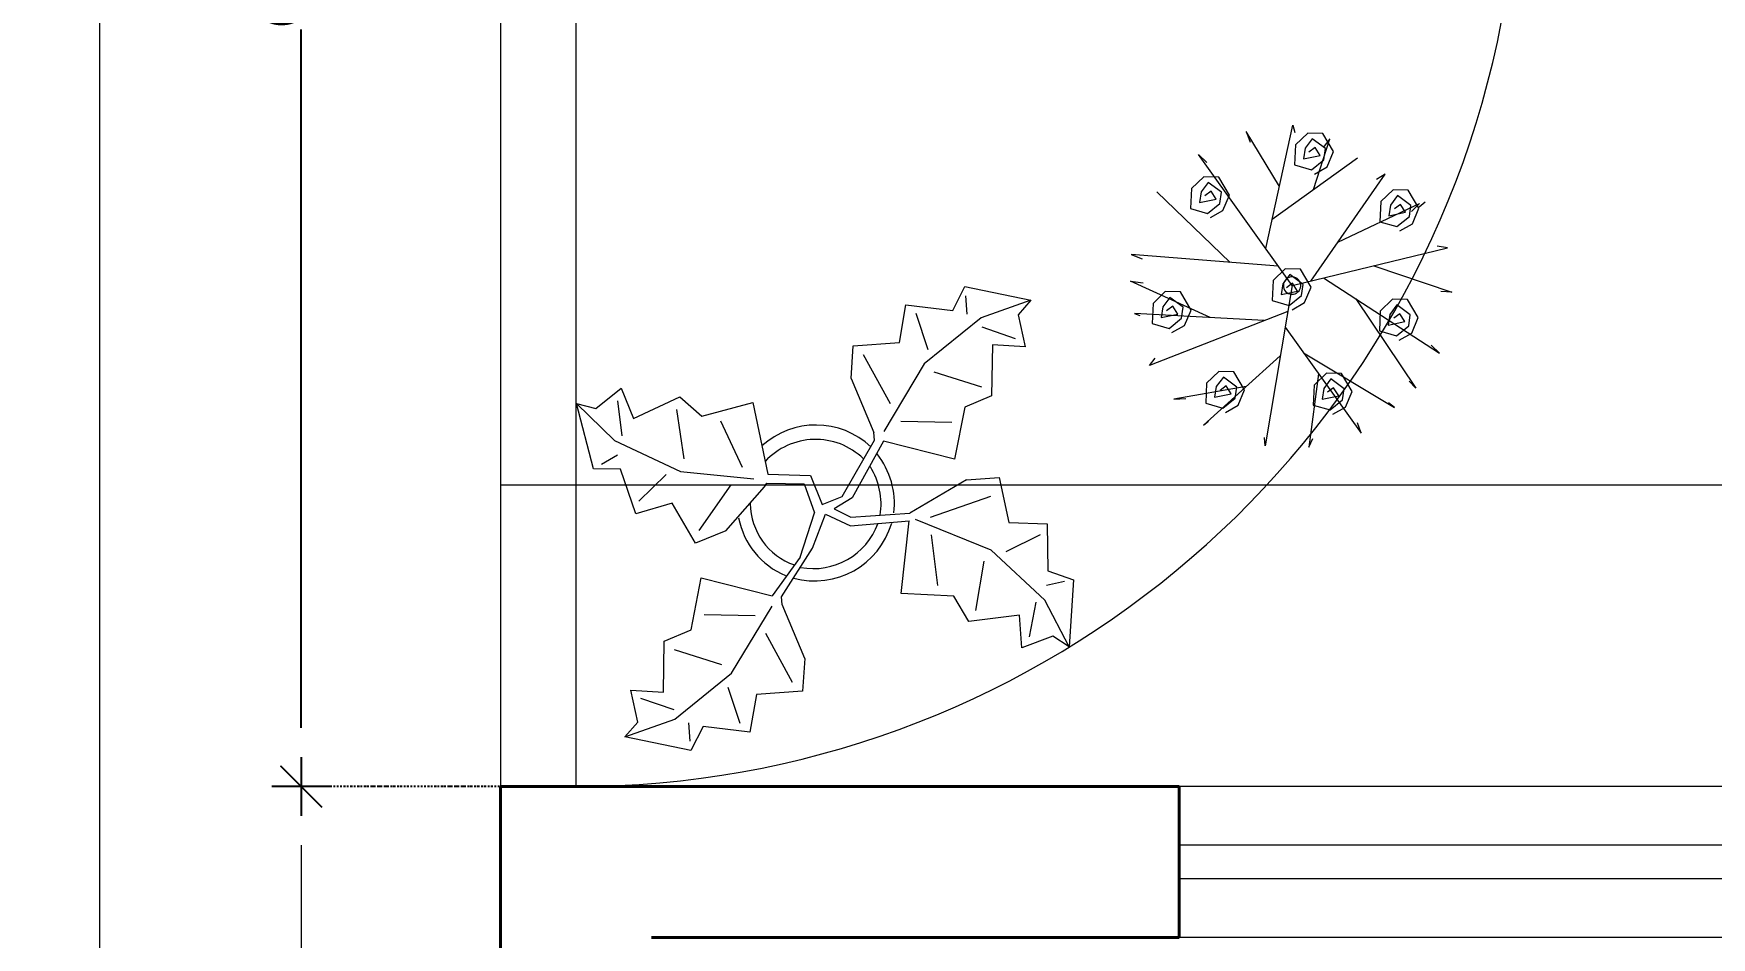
# Model space of a CAD drawing. Extents: x -454308 to 890911, y -14103 to 1343694.
# Drawn here: x 205868.9 to 205969.1, y 660716.2 to 660770.1 of the extents above; entities that cross this region are included whole.
import ezdxf
from ezdxf.lldxf.tags import DXFTag

# ---------------------------------------------------------------- set-up
doc = ezdxf.new("R2010")
doc.units = 0
doc.header["$MEASUREMENT"] = 0
doc.header["$PDMODE"] = 32
doc.linetypes.add('0', pattern=[0])
doc.linetypes.add('DOT2', pattern=[3.175, 0, -3.175])
for name, color, linetype, lineweight in [('A-Plnt', 114, 'Continuous', 5), ('AR- Dim', 159, 'Continuous', 9), ('AR-GLASS', 4, 'Continuous', 13), ('AR-Plants', 72, '0', 9), ('AR-Projection', 210, 'DASHED2', 15), ('AR-WALL', 1, 'Continuous', 40), ('AR-Wall 2', 13, 'Continuous', 15), ('AR-WINDOW', 5, 'Continuous', 13)]:
    doc.layers.add(name, color=color, linetype=linetype, lineweight=lineweight)
doc.styles.add('AA_06.0', font='CANDARA.TTF', dxfattribs={"height": 6})
tags = doc.linetypes.add('DASHED2', pattern=[0.375, 0.25, -0.125]).pattern_tags.tags
tags[6:7] = [DXFTag(74, 4), DXFTag(75, 0), DXFTag(340, '0'), DXFTag(46, 1.0), DXFTag(50, 0.0), DXFTag(44, 0.0), DXFTag(45, 0.0)]
tags[4:5] = [DXFTag(74, 4), DXFTag(75, 0), DXFTag(340, '0'), DXFTag(46, 1.0), DXFTag(50, 0.0), DXFTag(44, 0.0), DXFTag(45, 0.0)]
doc.dimstyles.new('AA_06.0', dxfattribs={"dimtxt": 6, "dimasz": 3.5, "dimexe": 0.18, "dimexo": 0.0625, "dimgap": 0.09, "dimtad": 0, "dimzin": 1, "dimdsep": 46, "dimlunit": 4, "dimtxsty": 'AA_06.0', "dimblk": 'DIM ARROW', "dimcen": 0.09, "dimclrd": 4, "dimclre": 256, "dimadec": 0, "dimazin": 0, "dimtfac": 1, "dimtofl": 0, "dimtmove": 0, "dimatfit": 3, "dimfxl": 1, "dimtolj": 1, "dimtzin": 0, "dimlwd": -1, "dimarcsym": 0})

# ---------------------------------------------------------------- blocks, each defined once
blk = doc.blocks.new('A$C3EDC2A64')
for p, q in [((-12.11, 19.04), (-11.03, 18.02)), ((-3.29, -1.74), (-12.11, 19.04)), ((-5.06, 20.37), (-5.13, 19.24)), ((-4.74, 19.59), (-4.94, 18.03)), ((-2.24, 7.07), (-4.74, 19.59)), ((-4.35, 0.76), (1.47, 18.18)), ((1.47, 18.18), (1.6, 16.75)), ((-17.5, 15.82), (-16.49, 14.59)), ((-7.93, 9.2), (-17.5, 15.82)), ((5.9, 1.6), (5.66, 16.45)), ((5.78, 8.79), (10.16, 14.87)), ((10.16, 14.87), (9.72, 13.39)), ((3.11, -1.62), (14.79, 11.86)), ((14.79, 11.86), (13.84, 11.45)), ((-23.35, 9.28), (-21.76, 9.03)), ((-5.08, 2.48), (-23.35, 9.28)), ((8.98, 5.16), (18.02, 6.04)), ((18.02, 6.04), (16.5, 5.58)), ((-10.15, 4.37), (-25.32, 3.64)), ((-25.32, 3.64), (-23.99, 3.47)), ((-25.71, -0.39), (-24.69, -0.7)), ((-11.88, -6.1), (-25.71, -0.39)), ((-3.29, -1.74), (-19.19, -18.27)), ((-3.29, -1.74), (19.41, -1.3)), ((0.05, -1.68), (13.75, -17.35)), ((19.41, -1.3), (17.82, -1.05)), ((-5.85, -4.4), (-0.35, -24.64)), ((-25.84, -6.35), (-24.32, -5.88)), ((-7.41, -6.03), (-25.84, -6.35)), ((-15.49, -6.17), (-22.99, -13.43)), ((4.55, -6.83), (18.7, -9.16)), ((-10.26, -8.99), (-11.65, -23.54)), ((-4.92, -7.83), (6.82, -21.95)), ((-22.99, -13.43), (-22.36, -12.24)), ((-0.02, -13.72), (10.82, -19.7)), ((-10.87, -15.42), (-6.19, -24.72)), ((13.75, -17.35), (12.35, -16.47)), ((-19.19, -18.27), (-18.18, -17.65)), ((10.82, -19.7), (9.56, -18.39)), ((-11.65, -23.54), (-11.64, -22.62)), ((-6.19, -24.72), (-7.14, -23.28)), ((-0.35, -24.64), (0.03, -23.37)), ((6.82, -21.95), (6.13, -21.51))]:
    blk.add_line(p, q)
at = {"layer": 'A-Plnt', "color": 2}
for p, q in [((-6.42, 17.1), (-5.22, 19.15)), ((-5.22, 19.15), (-2.27, 19.46)), ((-2.27, 19.46), (-0.96, 17.78)), ((-6.16, 15.08), (-6.42, 17.1)), ((-5.45, 15.11), (-5.35, 17.36)), ((-5.35, 17.36), (-4.23, 18.47)), ((-4.54, 17.28), (-3.23, 17.39)), ((-3.54, 15.12), (-4.54, 17.28)), ((-4.23, 18.47), (-1.99, 17.8)), ((-3.23, 17.39), (-3.22, 16.31)), ((-1.99, 17.8), (-2.47, 16.2)), ((-0.96, 17.78), (-1.27, 15.39)), ((-3.46, 13.6), (-5.45, 15.11)), ((-2.47, 16.2), (-3.54, 15.12)), ((-1.27, 15.39), (-3.46, 13.6)), ((7.2, 12.21), (8.4, 14.25)), ((8.4, 14.25), (11.35, 14.56)), ((11.35, 14.56), (12.66, 12.88)), ((7.46, 10.18), (7.2, 12.21)), ((8.18, 10.21), (8.28, 12.46)), ((8.28, 12.46), (9.4, 13.58)), ((9.08, 12.39), (10.39, 12.49)), ((10.08, 10.22), (9.08, 12.39)), ((9.4, 13.58), (11.64, 12.9)), ((10.39, 12.49), (10.4, 11.41)), ((11.64, 12.9), (11.16, 11.31)), ((12.66, 12.88), (12.36, 10.49)), ((-18.75, 7.83), (-17.55, 9.87)), ((-17.55, 9.87), (-14.6, 10.18)), ((-14.6, 10.18), (-13.29, 8.5)), ((10.17, 8.7), (8.18, 10.21)), ((11.16, 11.31), (10.08, 10.22)), ((12.36, 10.49), (10.17, 8.7)), ((-18.49, 5.81), (-18.75, 7.83)), ((-17.78, 5.84), (-17.68, 8.08)), ((-17.68, 8.08), (-16.56, 9.2)), ((-16.87, 8.01), (-15.56, 8.11)), ((-15.87, 5.84), (-16.87, 8.01)), ((-16.56, 9.2), (-14.32, 8.52)), ((-15.56, 8.11), (-15.55, 7.03)), ((-14.32, 8.52), (-14.8, 6.93)), ((-13.29, 8.5), (-13.6, 6.11)), ((-15.79, 4.33), (-17.78, 5.84)), ((-14.8, 6.93), (-15.87, 5.84)), ((-13.6, 6.11), (-15.79, 4.33)), ((-6.27, -1.76), (-5.08, 0.28)), ((-5.08, 0.28), (-2.13, 0.59)), ((-2.13, 0.59), (-0.81, -1.09)), ((-6.02, -3.78), (-6.27, -1.76)), ((-5.3, -3.75), (-5.2, -1.51)), ((-5.2, -1.51), (-4.08, -0.39)), ((-4.4, -1.58), (-3.08, -1.48)), ((-3.39, -3.75), (-4.4, -1.58)), ((-4.08, -0.39), (-1.84, -1.07)), ((-3.08, -1.48), (-3.08, -2.56)), ((-1.84, -1.07), (-2.32, -2.66)), ((-0.81, -1.09), (-1.12, -3.48)), ((11.02, -3.26), (12.22, -1.22)), ((12.09, -3), (13.22, -1.89)), ((12.22, -1.22), (15.17, -0.91)), ((13.22, -1.89), (15.45, -2.57)), ((15.17, -0.91), (16.48, -2.59)), ((-21.56, -5.91), (-20.37, -3.86)), ((-20.49, -5.65), (-19.37, -4.54)), ((-20.37, -3.86), (-17.42, -3.55)), ((-19.37, -4.54), (-17.13, -5.21)), ((-17.42, -3.55), (-16.1, -5.23)), ((-3.31, -5.26), (-5.3, -3.75)), ((-2.32, -2.66), (-3.39, -3.75)), ((-1.12, -3.48), (-3.31, -5.26)), ((11.28, -5.28), (11.02, -3.26)), ((12, -5.25), (12.09, -3)), ((12.9, -3.08), (14.21, -2.98)), ((13.9, -5.25), (12.9, -3.08)), ((14.97, -4.16), (13.9, -5.25)), ((14.21, -2.98), (14.22, -4.06)), ((15.45, -2.57), (14.97, -4.16)), ((16.48, -2.59), (16.18, -4.98)), ((-21.3, -7.93), (-21.56, -5.91)), ((-20.59, -7.9), (-20.49, -5.65)), ((-19.69, -5.73), (-18.37, -5.63)), ((-18.68, -7.89), (-19.69, -5.73)), ((-17.61, -6.81), (-18.68, -7.89)), ((-18.37, -5.63), (-18.37, -6.7)), ((-17.13, -5.21), (-17.61, -6.81)), ((-16.1, -5.23), (-16.41, -7.63)), ((13.98, -6.76), (12, -5.25)), ((16.18, -4.98), (13.98, -6.76)), ((-18.6, -9.41), (-20.59, -7.9)), ((-16.41, -7.63), (-18.6, -9.41)), ((-12.31, -17.93), (-11.11, -15.89)), ((-11.24, -17.67), (-10.12, -16.56)), ((-11.11, -15.89), (-8.16, -15.58)), ((-10.12, -16.56), (-7.88, -17.24)), ((-8.16, -15.58), (-6.85, -17.26)), ((1.24, -17.28), (2.43, -15.24)), ((2.31, -17.02), (3.43, -15.91)), ((2.43, -15.24), (5.38, -14.93)), ((3.43, -15.91), (5.67, -16.59)), ((5.38, -14.93), (6.7, -16.61)), ((-12.05, -19.95), (-12.31, -17.93)), ((-11.34, -19.92), (-11.24, -17.67)), ((-10.43, -17.75), (-9.12, -17.65)), ((-9.43, -19.92), (-10.43, -17.75)), ((-8.36, -18.83), (-9.43, -19.92)), ((-9.12, -17.65), (-9.11, -18.73)), ((-7.88, -17.24), (-8.36, -18.83)), ((-6.85, -17.26), (-7.16, -19.65)), ((1.5, -19.3), (1.24, -17.28)), ((2.21, -19.27), (2.31, -17.02)), ((3.11, -17.1), (4.43, -17)), ((4.12, -19.27), (3.11, -17.1)), ((5.19, -18.18), (4.12, -19.27)), ((4.43, -17), (4.43, -18.08)), ((5.67, -16.59), (5.19, -18.18)), ((6.7, -16.61), (6.39, -19)), ((-9.35, -21.43), (-11.34, -19.92)), ((-7.16, -19.65), (-9.35, -21.43)), ((4.2, -20.78), (2.21, -19.27)), ((6.39, -19), (4.2, -20.78))]:
    blk.add_line(p, q, dxfattribs=at)
blk.add_ellipse((-3.29, -1.74), major_axis=(-0.87, 0.87), ratio=1, start_param=-0.292554, end_param=5.990631, dxfattribs=at)
blk = doc.blocks.new('plant 2')
at = {"linetype": 'Continuous'}
for p, q in [((224.6, 266.4), (252, 333.9)), ((252, 333.9), (337, 304.1)), ((337, 304.1), (369.5, 344.2)), ((367, 326.7), (362.1, 291.7)), ((369.5, 344.2), (487.1, 292)), ((-369.1, 266.5), (-313, 294)), ((-313, 294), (-302.3, 232.5)), ((267, 314), (274.7, 241.5)), ((487.1, 292), (387.1, 279.2)), ((487.1, 292), (457.1, 269.4)), ((-402.6, 283.5), (-347.3, 199.2)), ((-402.6, 283.5), (-369.1, 266.5)), ((-397.9, 154.9), (-402.6, 283.5)), ((-330.5, 204.7), (-324.4, 271.8)), ((119.7, 218.6), (137.1, 278.7)), ((137.1, 278.7), (224.6, 266.4)), ((152.1, 258.7), (182.4, 156.3)), ((387.1, 279.2), (262.2, 216.4)), ((384.6, 261.7), (442.2, 226.9)), ((457.1, 269.4), (457.3, 206.9)), ((-302.3, 232.5), (-207.1, 254.1)), ((-218.5, 231.8), (-224.8, 136.8)), ((-207.1, 254.1), (-173.9, 209.1)), ((-347.3, 199.2), (-236.1, 114.6)), ((-173.9, 209.1), (-73.3, 213.9)), ((-73.3, 213.9), (-74.3, 74.2)), ((119.7, 218.6), (140, 108.7)), ((262.2, 216.4), (159.6, 106.7)), ((359.9, 149.2), (277.3, 196.5)), ((397.2, 224.3), (374.9, 129.2)), ((457.3, 206.9), (397.2, 224.3)), ((-381.1, 160.4), (-347.5, 171.3)), ((-118.9, 96.9), (-140.5, 192.1)), ((-347.7, 143.3), (-397.9, 154.9)), ((-337.2, 53.8), (-347.7, 143.3)), ((374.9, 129.2), (320, 119.1)), ((-325.9, 76.1), (-264.1, 114.8)), ((-236.1, 114.6), (-102.3, 71.3)), ((138.3, 94.5), (140, 108.7)), ((195, 118.8), (290, 96.5)), ((320, 119.1), (280.2, 26.5)), ((-225.8, -2.9), (-147, 69.2)), ((-74.3, 74.2), (4.4, 54.5)), ((55.3, 2.3), (138.3, 94.5)), ((155, 88.7), (73.1, -4.2)), ((280.2, 26.5), (155, 88.7)), ((-264.5, 58.9), (-337.2, 53.8)), ((-237.2, -25.2), (-264.5, 58.9)), ((-175.6, -14.5), (-85.7, 51.9)), ((-85.7, 51.9), (-80.1, 57.5)), ((-80.1, 57.5), (-10.8, 41.5)), ((-10.8, 41.5), (-3.2, -17.2)), ((-10.8, 41.5), (-10.8, 41.5)), ((4.4, 54.5), (14.6, -4.2)), ((14.6, -4.2), (55.3, 2.3)), ((-175.6, -14.5), (-237.2, -25.2)), ((-48, -93.8), (-3.2, -17.2)), ((-21, -82.4), (17.2, -23.7)), ((17.2, -23.7), (58.6, -55.7)), ((73.1, -4.2), (35, -17.2)), ((35, -17.2), (62.9, -40)), ((294, -16.9), (174.8, -56.3)), ((294, -16.9), (355.8, -25.8)), ((355.8, -25.8), (355.8, -114.2)), ((58.6, -55.7), (170.2, -70)), ((62.9, -40), (174.8, -56.3)), ((211.3, -72), (332.4, -57.7)), ((-280.6, -185), (-240.9, -92.4)), ((-240.9, -92.4), (-115.7, -154.6)), ((-48, -93.8), (-115.7, -154.6)), ((-99, -160.4), (-21, -82.4)), ((126, -202.6), (170.2, -70)), ((311.6, -158.4), (182.9, -70.3)), ((205.6, -105.3), (196.7, -202.6)), ((355.8, -114.2), (426.5, -131.8)), ((391.2, -273.3), (311.6, -158.4)), ((408.9, -149.5), (338.2, -167.2)), ((426.5, -131.8), (408.9, -220.2)), ((-335.6, -195.1), (-280.6, -185)), ((-155.6, -184.7), (-250.7, -162.4)), ((-222.9, -282.4), (-120.2, -173.7)), ((-100.7, -174.6), (-99, -160.4)), ((-80.4, -284.5), (-100.7, -174.6)), ((258.6, -264.4), (294, -176)), ((-357.9, -290.2), (-335.6, -195.1)), ((-320.6, -215.1), (-238, -262.4)), ((-112.8, -324.6), (-143.1, -222.2)), ((223.3, -229.1), (126, -202.6)), ((408.9, -220.2), (453.1, -246.8)), ((240.9, -282.1), (223.3, -229.1)), ((435.4, -246.8), (400, -246.8)), ((453.1, -246.8), (417.7, -370.5)), ((-417.9, -272.8), (-357.9, -290.2)), ((-417.8, -335.3), (-417.9, -272.8)), ((-347.8, -345.1), (-222.9, -282.4)), ((-80.4, -284.5), (-97.8, -344.6)), ((338.2, -290.9), (240.9, -282.1)), ((373.5, -273.3), (347, -335.1)), ((417.7, -370.5), (391.2, -273.3)), ((-345.3, -327.6), (-402.9, -292.8)), ((-227.7, -379.9), (-235.4, -307.4)), ((329.3, -352.8), (338.2, -290.9)), ((-447.8, -357.9), (-417.8, -335.3)), ((-447.8, -357.9), (-347.8, -345.1)), ((-185.3, -332.3), (-212.7, -399.8)), ((-97.8, -344.6), (-185.3, -332.3)), ((391.2, -344), (329.3, -352.8)), ((417.7, -370.5), (391.2, -344)), ((-330.1, -410.1), (-447.8, -357.9)), ((-297.7, -370), (-330.1, -410.1)), ((-327.7, -392.6), (-322.8, -357.6)), ((-212.7, -399.8), (-297.7, -370))]:
    blk.add_line(p, q, dxfattribs=at)
at = {"color": 1, "linetype": 'Continuous'}
for centre, radius, start, end in [((2.5, -3.4), 153.2, 34.3757, 120.1028), ((0.9, -8.6), 131.2, 33.8219, 124.9414), ((0, 0), 153.2, 341.2017, 26.0918), ((-4.2, 0.8), 131.9, 338.4094, 20.0301), ((3.2, 0.8), 150, 178.6147, 235.1169), ((3.2, 0.8), 125, 168.1647, 238.6725), ((-0.3, 8.8), 132.2, 247.3711, 327.472), ((1.9, 6.2), 153.7, 242.5812, 331.2714)]:
    blk.add_arc(centre, radius, start, end, dxfattribs=at)
blk = doc.blocks.new('DIM ARROW')
at = {"color": 3, "ltscale": 0.1}
for p, q in [((-0.354, -0.354), (0.354, 0.354)), ((0, 0.5), (0, -0.5)), ((-0.5, 0), (0.5, 0))]:
    blk.add_line(p, q, dxfattribs=at)
blk = doc.blocks.new('*D522')
at = {"layer": 'AR- Dim', "linetype": 'DOT2', "lineweight": -2, "ltscale": 0.00125}
for p, q in [((205896.72, 660725.19), (205884.71, 660725.19)), ((205896.72, 660140.19), (205884.71, 660140.19))]:
    blk.add_line(p, q, dxfattribs=at)
at = {"layer": 'AR- Dim', "color": 4, "ltscale": 0.00125}
for p, q in [((205884.89, 660721.69), (205884.89, 660444.49)), ((205884.89, 660143.69), (205884.89, 660420.88))]:
    blk.add_line(p, q, dxfattribs=at)
at = {"layer": 'DEFPOINTS', "color": 0, "lineweight": 30, "ltscale": 0.00125}
for p in [(205884.89, 660725.19), (205896.79, 660725.19), (205896.79, 660140.19)]:
    blk.add_point(p, dxfattribs=at)
at = {"layer": 'AR- Dim', "color": 4, "ltscale": 0.00125, "xscale": 3.5, "yscale": 3.5, "zscale": 3.5}
for p, rotation in [((205884.89, 660725.19), 90), ((205884.89, 660140.19), 270)]:
    blk.add_blockref('DIM ARROW', p, dxfattribs=dict(at, rotation=rotation))
at = {"layer": 'AR- Dim', "color": 0, "ltscale": 0.00125, "insert": (205884.89, 660432.69), "char_height": 6, "attachment_point": 5, "rotation": 90, "style": 'AA_06.0'}
blk.add_mtext('\\A1;48\'-9"', dxfattribs=at)
blk = doc.blocks.new('*D524')
at = {"layer": 'AR- Dim', "linetype": 'DOT2', "lineweight": -2, "ltscale": 0.00125}
for p, q in [((205884.82, 660920.19), (205872.67, 660920.19)), ((205884.82, 660020.19), (205872.67, 660020.19))]:
    blk.add_line(p, q, dxfattribs=at)
at = {"layer": 'AR- Dim', "color": 4, "ltscale": 0.00125}
for p, q in [((205872.85, 660916.69), (205872.85, 660481.43)), ((205872.85, 660023.69), (205872.85, 660458.94))]:
    blk.add_line(p, q, dxfattribs=at)
at = {"layer": 'DEFPOINTS', "color": 0, "lineweight": 30, "ltscale": 0.00125}
for p in [(205884.89, 660920.19), (205872.85, 660020.19), (205884.89, 660020.19)]:
    blk.add_point(p, dxfattribs=at)
at = {"layer": 'AR- Dim', "color": 4, "ltscale": 0.00125, "xscale": 3.5, "yscale": 3.5, "zscale": 3.5}
for p, rotation in [((205872.85, 660920.19), 90), ((205872.85, 660020.19), 270)]:
    blk.add_blockref('DIM ARROW', p, dxfattribs=dict(at, rotation=rotation))
at = {"layer": 'AR- Dim', "color": 0, "ltscale": 0.00125, "insert": (205872.85, 660470.19), "char_height": 6, "attachment_point": 5, "rotation": 90, "style": 'AA_06.0'}
blk.add_mtext('\\A1;75\'-0"', dxfattribs=at)
blk = doc.blocks.new('*D542')
at = {"linetype": 'DOT2', "lineweight": -2, "ltscale": 0.1}
for p, q in [((205896.72, 660837.69), (205884.71, 660837.69)), ((205896.72, 660725.19), (205884.71, 660725.19))]:
    blk.add_line(p, q, dxfattribs=at)
at = {"color": 4, "ltscale": 0.1}
for p, q in [((205884.89, 660834.19), (205884.89, 660792.53)), ((205884.89, 660728.69), (205884.89, 660770.35))]:
    blk.add_line(p, q, dxfattribs=at)
at = {"layer": 'DEFPOINTS', "color": 0, "lineweight": 30, "ltscale": 0.1}
for p in [(205884.89, 660837.69), (205896.79, 660837.69), (205896.79, 660725.19)]:
    blk.add_point(p, dxfattribs=at)
at = {"color": 4, "ltscale": 0.1, "xscale": 3.5, "yscale": 3.5, "zscale": 3.5}
for p, rotation in [((205884.89, 660837.69), 90), ((205884.89, 660725.19), 270)]:
    blk.add_blockref('DIM ARROW', p, dxfattribs=dict(at, rotation=rotation))
at = {"color": 0, "ltscale": 0.1, "insert": (205884.89, 660781.44), "char_height": 6, "attachment_point": 5, "rotation": 90, "style": 'AA_06.0'}
blk.add_mtext('\\A1;9\'-4{\\H1.000000x;\\S1/2;}"', dxfattribs=at)

msp = doc.modelspace()

# ---------------------------------------------------------------- linework, layer by layer
at = {"layer": 'AR-GLASS', "ltscale": 0.1}
for p, q in [((206033.287, 660721.687), (205937.287, 660721.687)), ((206033.287, 660719.687), (205937.287, 660719.687))]:
    msp.add_line(p, q, dxfattribs=at)
at = {"layer": 'AR-Plants'}
msp.add_arc((205901.287, 660781.437), 56.25, 270, 68.26227, dxfattribs=at)
at = {"layer": 'AR-Projection', "ltscale": 0.05}
msp.add_line((205896.787, 660743.187), (206088.787, 660743.187), dxfattribs=at)
at = {"layer": 'AR-WALL', "ltscale": 3}
msp.add_line((205896.787, 660119.187), (205896.787, 660725.187), dxfattribs=at)
at = {"layer": 'AR-WALL', "ltscale": 0.1}
for p, q in [((205937.287, 660725.187), (205896.787, 660725.187)), ((205937.287, 660725.187), (205937.287, 660716.187)), ((205937.287, 660716.187), (205905.787, 660716.187))]:
    msp.add_line(p, q, dxfattribs=at)
at = {"layer": 'AR-Wall 2', "ltscale": 0.1}
for p, q in [((205896.787, 660837.687), (205896.787, 660725.187)), ((205901.287, 660837.687), (205901.287, 660725.187))]:
    msp.add_line(p, q, dxfattribs=at)
at = {"layer": 'AR-WINDOW', "ltscale": 0.1}
for p, q in [((206033.287, 660725.187), (205937.287, 660725.187)), ((206033.287, 660716.187), (205937.287, 660716.187))]:
    msp.add_line(p, q, dxfattribs=at)

# ---------------------------------------------------------------- block references
at = {"layer": 'AR-Plants'}
for name, p, xscale, yscale, zscale, rotation in [('A$C3EDC2A64', (205943.786, 660756.625), -0.4227304247878291, 0.4227304235059819, 0.4227304240667302, 306.6189636993905), ('plant 2', (205915.506, 660742.051), 0.03124999984946997, 0.03124999984947863, 0.03124999984945626, 12.27923363419352)]:
    msp.add_blockref(name, p, dxfattribs=dict(at, xscale=xscale, yscale=yscale, zscale=zscale, rotation=rotation))

# ---------------------------------------------------------------- dimensions: what is measured, and where the dimension line sits
at = {"ltscale": 0.1}
dim = msp.add_linear_dim(base=(205884.887, 660837.687), p1=(205896.787, 660725.187), p2=(205896.787, 660837.687), angle=90, dimstyle='AA_06.0', override={"dimtmove": 1}, dxfattribs=at)
dim.commit()
dim.dimension.update_dxf_attribs({"geometry": '*D542', "text_midpoint": (205884.887, 660781.437)})
at = {"layer": 'AR- Dim', "ltscale": 0.00125}
for base, p1, p2, picture, middle in [((205872.852, 660020.187), (205884.887, 660920.187), (205884.887, 660020.187), '*D524', (205872.852, 660470.187)), ((205884.887, 660725.187), (205896.787, 660140.187), (205896.787, 660725.187), '*D522', (205884.887, 660432.687))]:
    dim = msp.add_linear_dim(base=base, p1=p1, p2=p2, angle=90, dimstyle='AA_06.0', dxfattribs=at)
    dim.commit()
    dim.dimension.update_dxf_attribs({"geometry": picture, "text_midpoint": middle})

doc.saveas('drawing.dxf')
